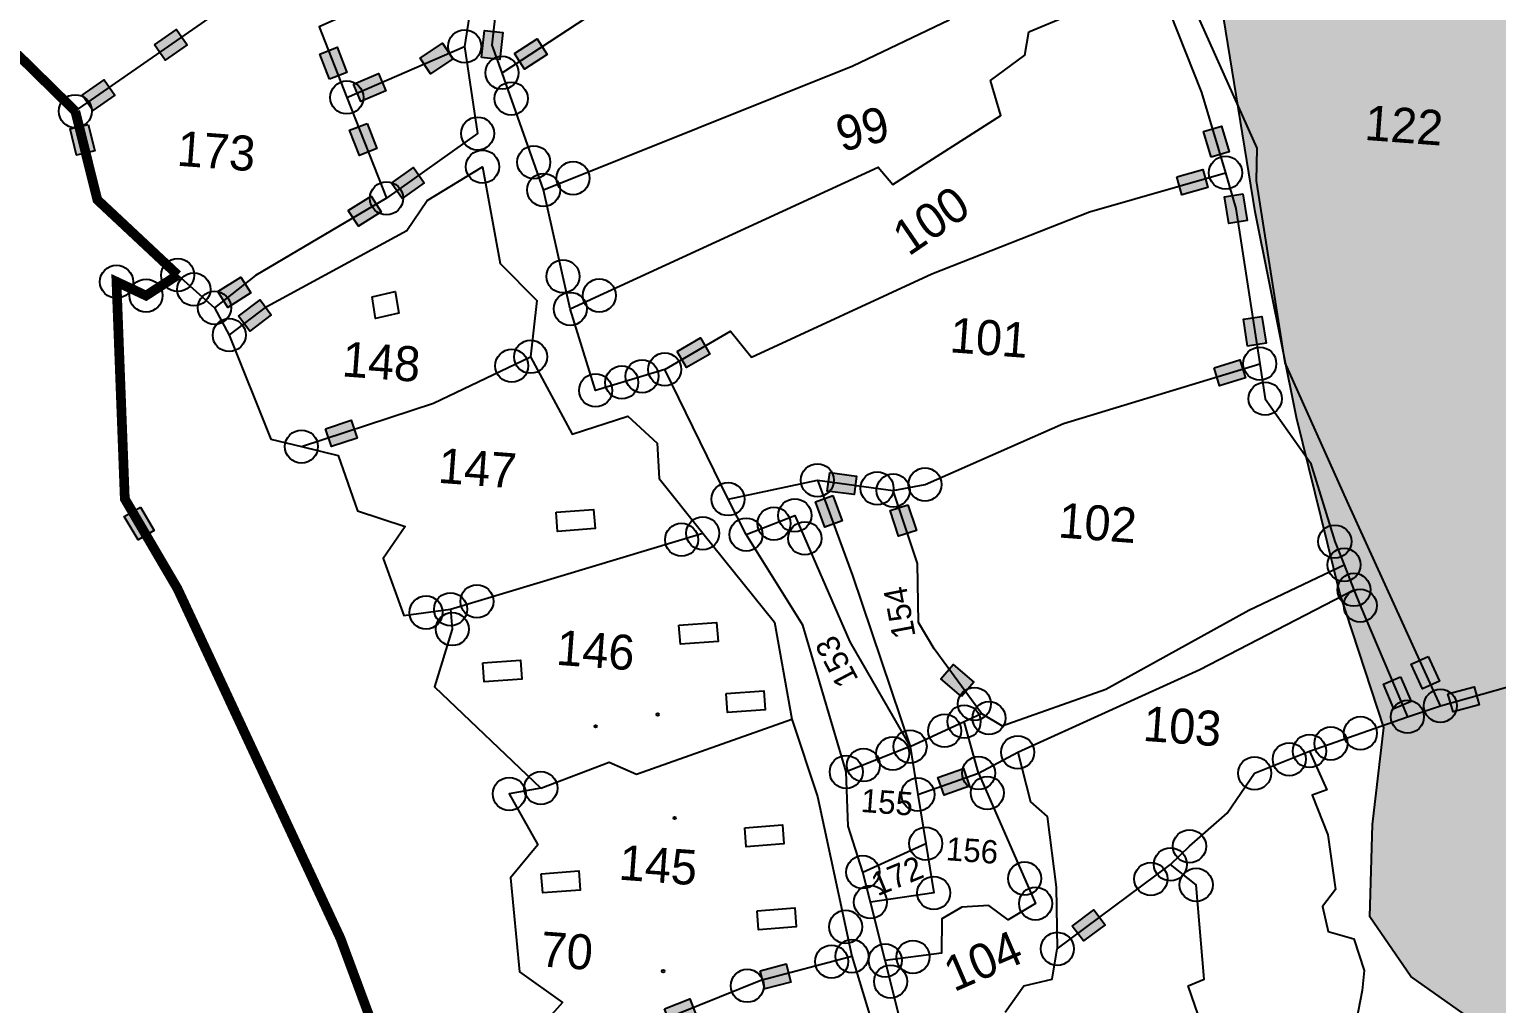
# Model space of a CAD drawing. Header units: metres. Extents: x 29 to 320633, y 17 to 1867657.
# Drawn here: x 318049 to 318801, y 1865572 to 1866072 of the extents above; entities that cross this region are included whole.
import ezdxf

# ---------------------------------------------------------------- set-up
doc = ezdxf.new("R2010")
doc.units = ezdxf.units.M
doc.header["$MEASUREMENT"] = 0
for name, color, linetype in [('OTHERS', 1, 'Continuous'), ('POLY_HATCH', 12, 'Continuous'), ('POLY_PARCEL', 6, 'Continuous'), ('POLY_WATER', 4, 'Continuous'), ('SYM_STONE', 1, 'Continuous'), ('SYM_WELL', 1, 'Continuous'), ('TEXT_PARCEL', 7, 'Continuous'), ('V_BOUND_LINE', 7, 'Continuous')]:
    doc.layers.add(name, color=color, linetype=linetype)
doc.styles.add('TEXT_MAP', font='KRDEV050.TTF')

# ---------------------------------------------------------------- blocks, each defined once
blk = doc.blocks.new('PAKKAWELL')
blk.add_circle((0, 0), 0.181)
blk = doc.blocks.new('STONE')
blk.add_circle((0, 0), 0.851)
blk = doc.blocks.new('STONESQUAREFILLED')
blk.add_hatch(color=256).paths.add_polyline_path([(0.696, -0.481), (0.696, 0.481), (-0.696, 0.481), (-0.696, -0.481)])
blk.add_lwpolyline([(-0.696, 0.481), (0.696, 0.481), (0.696, -0.481), (-0.696, -0.481)], close=True)
blk = doc.blocks.new('6548')
at = {"layer": 'POLY_HATCH'}
h = blk.add_hatch(dxfattribs=at)
h.set_pattern_fill('ZIGZAG', color=256, scale=5.810502, angle=-5.71461, style=0)
h.set_pattern_definition([(354.2854, (316787.528, 1863830.558), (20.19363, 16.51969), [18.44834, -18.44834]), (84.2854, (316805.885, 1863828.722), (-16.51969, 20.19363), [18.44834, -18.44834])])
h.paths.add_polyline_path([(318365.38, 1866496.91), (318381.92, 1866417.88), (318438.31, 1866377.76), (318480.3, 1866308.13), (318593.56, 1866179.59), (318682.02, 1866096.09), (318697.78, 1865979.88), (318715.75, 1865876.84), (318735.21, 1865788.8), (318755.36, 1865721.35), (318748.46, 1865673.14), (318745.94, 1865627.25), (318765.67, 1865597.04), (318794.56, 1865575.55), (318780.29, 1865550.12), (318783.36, 1865518.82), (318806.78, 1865484.1), (318811.63, 1865442.98), (318847.07, 1865404.31), (318862.03, 1865367.69), (318854.45, 1865298.89), (318864.49, 1865226.94), (318845.17, 1865164.82), (318877.61, 1865096.15), (318955.38, 1865025.69), (319046.53, 1864978.69), (319118.88, 1864956.75), (319185.02, 1864963.03), (319234.35, 1864960.4), (319262.56, 1864987.38), (319256.21, 1865027.27), (319286.16, 1865056.51), (319295.26, 1865100.5), (319284.13, 1865133.98), (319303.75, 1865167.14), (319300.24, 1865198.49), (319272.18, 1865228.16), (319251.62, 1865250.19), (319264.12, 1865271.67), (319302.28, 1865287.82), (319339.22, 1865236.6), (319370.43, 1865183.2), (319456.82, 1865154.11), (319494.5, 1865131.61), (319533.41, 1865137.28), (319573.74, 1865174.18), (319620.94, 1865124.66), (319645.46, 1865064.77), (319687.58, 1865065.37), (319755.93, 1865121.21), (319854.31, 1865174.04), (319925.66, 1865232.33), (319962.32, 1865261.03), (319978.09, 1865283.17), (320001.68, 1865298.45), (320012.5, 1865318.32), (320027.25, 1865344.41), (320041.77, 1865357.29), (320046.14, 1865378.91), (320039.7, 1865402.71), (320029.21, 1865419.19), (320005.25, 1865446.01), (320010.43, 1865474), (319988.25, 1865505.99), (319984.54, 1865535.03), (319989.67, 1865553.26), (319977.76, 1865577.61), (319949.58, 1865593.66), (319947.83, 1865609.27), (319925.33, 1865616.59), (319934.95, 1865646.5), (319941.72, 1865670.09), (319932.64, 1865700.64), (319937.13, 1865745.52), (319932.54, 1865776.86), (319919.54, 1865801.31), (319900.87, 1865824.13), (319898.79, 1865847.5), (319889.78, 1865878.72), (319887.99, 1865912.45), (319847.73, 1865927.05), (319836.64, 1865922.15), (319830.77, 1865900.69), (319828.81, 1865884), (319791.49, 1865897.75), (319766.32, 1865929.76), (319750.91, 1865967.65), (319742.82, 1865998.52), (319721.51, 1866023.27), (319716, 1865983.84), (319704.08, 1865975.78), (319696.83, 1865957.45), (319701.15, 1865902.83), (319673.76, 1865887.69), (319681.32, 1865864.64), (319705.01, 1865836.87), (319705.68, 1865807.25), (319696.79, 1865785.85), (319725.52, 1865701.21), (319758.37, 1865625.62), (319778.37, 1865537.65), (319813.71, 1865521.19), (319830.53, 1865483.12), (319857.22, 1865467.48), (319846.68, 1865441.74), (319812.4, 1865439.62), (319803.46, 1865416.83), (319771.48, 1865393.38), (319743.84, 1865389.72), (319743.08, 1865338.57), (319702.88, 1865326.8), (319665.51, 1865354), (319619.72, 1865420.28), (319585.08, 1865462.42), (319548.52, 1865459.78), (319494.24, 1865484.72), (319483.63, 1865484.78), (319444.91, 1865482.45), (319415.98, 1865511.18), (319375.49, 1865507.78), (319340.06, 1865517.66), (319314.36, 1865530.96), (319301.13, 1865531.92), (319257.97, 1865534.81), (319232.87, 1865552.02), (319188.77, 1865546.04), (319170.34, 1865566.1), (319136.26, 1865566.22), (319094.4, 1865549.01), (319053.06, 1865564.51), (318982.51, 1865547.3), (318954.08, 1865569.32), (318946.36, 1865599.39), (318927.15, 1865644.25), (318933.59, 1865701.49), (318924.29, 1865726.79), (318938.55, 1865777.22), (318909.3, 1865791.03), (318891.66, 1865819.15), (318910.14, 1865851.86), (318892.75, 1865892.3), (318873.51, 1865914.27), (318872.73, 1865949.29), (318889.71, 1865973.93), (318879.61, 1865995.91), (318864.89, 1866014.66), (318866.27, 1866053.94), (318860.39, 1866086.53), (318871.82, 1866104.04), (318871.1, 1866109.55), (318862.37, 1866120.19), (318869.36, 1866160.67), (318889.97, 1866181.71), (318861.35, 1866179.05), (318811.02, 1866192.11), (318795.2, 1866222.99), (318778.09, 1866217.79), (318747.76, 1866220.3), (318698.62, 1866248.74), (318694.5, 1866269.23), (318672.24, 1866274.16), (318655.87, 1866297.23), (318650.07, 1866322.75), (318588.91, 1866396.25), (318562.48, 1866436.21), (318597.47, 1866454.14), (318630.61, 1866453.59), (318677.99, 1866443.32), (318704.21, 1866469.8), (318719.07, 1866473.76), (318738.86, 1866484.31), (318762.55, 1866479.78), (318787.47, 1866514), (318811.99, 1866523.43), (318820.75, 1866548.82), (318834.59, 1866590.29), (318850.47, 1866610.81), (318858.84, 1866640.62), (318825.75, 1866626.42), (318789.74, 1866632.79), (318757.22, 1866611.07), (318706.89, 1866634.17), (318687.44, 1866626.44), (318646.91, 1866636.02), (318627.35, 1866651.35), (318613.65, 1866651.1), (318599.94, 1866650.4), (318573.32, 1866662.74), (318554.5, 1866681.9), (318531.35, 1866671.78), (318487.06, 1866680.19), (318506.91, 1866710.86), (318489.5, 1866755.22), (318526.01, 1866754.69), (318546.81, 1866808.59), (318590.59, 1866807.96), (318600.67, 1866832.34), (318625.98, 1866867.53), (318646.13, 1866871.64), (318681.46, 1866941.36), (318667.77, 1866949.65), (318632.44, 1866949.03), (318603.13, 1866967.17), (318583.94, 1866958.82), (318540.02, 1866974.58), (318525.9, 1866997.02), (318504.72, 1866982.64), (318474.18, 1866988.46), (318454.19, 1867000.15), (318422.85, 1866992.23), (318374.72, 1866994.97), (318341.56, 1866962.34), (318304.38, 1866963.99), (318257.47, 1866916.84), (318232.41, 1866914.59), (318232.67, 1866800.56), (318249.02, 1866711.76), (318265.24, 1866662.08), (318252.01, 1866627.57), (318246.35, 1866578.23), (318222.54, 1866535.81), (318198.66, 1866517.03), (318167.42, 1866507.77), (318160.57, 1866479.95), (318149.19, 1866447.69), (318115.62, 1866421.73), (318106.27, 1866385.49), (318090.2, 1866371.33), (318031.7, 1866405.69), (318017.42, 1866434), (317965.66, 1866455.07), (317953.96, 1866492.89), (317932.01, 1866477.17), (317919.18, 1866487.41), (317901.6, 1866498.51), (317933.67, 1866574.71), (317998.74, 1866614.66), (318014.8, 1866677.4), (318077.67, 1866731.65), (318088.09, 1866757.08), (318070.43, 1866759.56), (318031.51, 1866772.94), (317995.48, 1866758.76), (317966.51, 1866766.24), (317949.44, 1866767.77), (317945.84, 1866737.09), (317919.21, 1866724.69), (317893.17, 1866725.34), (317867.06, 1866704.01), (317836.24, 1866699.47), (317814.25, 1866712.13), (317792.96, 1866728.27), (317769.1, 1866722.33), (317734.98, 1866727.34), (317707.64, 1866736.28), (317683.19, 1866713.72), (317677.26, 1866688.25), (317685.47, 1866662.07), (317700.52, 1866636.18), (317696.89, 1866607.54), (317685.34, 1866589.72), (317697.81, 1866567.46), (317669.54, 1866511.56), (317684.39, 1866486.8), (317686.66, 1866441.51), (317736.65, 1866389.16), (317800.52, 1866340.74), (317847.87, 1866293.97), (317878.62, 1866258.79), (317925.77, 1866194.2), (317941.99, 1866133.75), (317935.64, 1866093.47), (317935.94, 1866093.45), (317952.57, 1866096.4), (317961.54, 1866107.91), (317981.92, 1866143.95), (318035.24, 1866187.52), (318081.24, 1866237.81), (318133.45, 1866249.4), (318216.91, 1866316.29), (318239.51, 1866428.06)])
h.paths.add_polyline_path([(319039.77, 1865329.48), (319059.27, 1865340.48), (319070.27, 1865348.23), (319074.4, 1865320.02), (319066.02, 1865298.92), (319057.94, 1865257), (319067.3, 1865250.42), (319096.72, 1865238.75), (319101.79, 1865213.59), (319099.43, 1865189.98), (319133.12, 1865166.44), (319140.17, 1865133.98), (319131.2, 1865082.04), (319058.46, 1865092.1), (319048.94, 1865107.83), (319048.34, 1865122.19), (319031.13, 1865154.57), (319014.75, 1865176.37), (319027.9, 1865236.97), (318993.51, 1865259.26), (319002.17, 1865294.41), (318999.74, 1865319.23)], flags=16)
at = {"layer": 'OTHERS'}
for points in [[(318256.59, 1865948.75), (318268.18, 1865951.12), (318269.68, 1865940.28), (318258.08, 1865937.91)], [(318345.51, 1865839.12), (318364.3, 1865840.06), (318364.78, 1865830.57), (318345.98, 1865829.62)], [(318405.37, 1865781.33), (318424.16, 1865782.27), (318424.64, 1865772.78), (318405.85, 1865771.83)], [(318307.14, 1865765.07), (318325.93, 1865766.02), (318326.41, 1865756.52), (318307.62, 1865755.58)], [(318428.01, 1865746.64), (318446.8, 1865747.59), (318447.28, 1865738.09), (318428.49, 1865737.15)], [(318435.55, 1865679.59), (318454.34, 1865680.54), (318454.82, 1865671.04), (318436.03, 1865670.1)], [(318333.55, 1865659.24), (318352.34, 1865660.19), (318352.82, 1865650.69), (318334.03, 1865649.75)], [(318440.72, 1865638.08), (318459.51, 1865639.03), (318459.99, 1865629.53), (318441.2, 1865628.59)]]:
    blk.add_lwpolyline(points, close=True, dxfattribs=at)
at = {"layer": 'POLY_HATCH'}
blk.add_lwpolyline([(319234.35, 1864960.4), (319185.02, 1864963.03), (319118.88, 1864956.75), (319046.53, 1864978.69), (318955.38, 1865025.69), (318877.61, 1865096.15), (318845.17, 1865164.82), (318864.49, 1865226.94), (318854.45, 1865298.89), (318862.03, 1865367.69), (318847.07, 1865404.31), (318811.63, 1865442.98), (318806.78, 1865484.1), (318783.36, 1865518.82), (318780.29, 1865550.12), (318794.56, 1865575.55), (318765.67, 1865597.04), (318745.94, 1865627.25), (318748.46, 1865673.14), (318755.36, 1865721.35), (318735.21, 1865788.8), (318715.75, 1865876.84), (318697.78, 1865979.88), (318682.02, 1866096.09)], dxfattribs=at)
at = {"layer": 'POLY_PARCEL'}
for points in [[(318324.2, 1866058.75), (318367.42, 1866085.34), (318481.99, 1866128.55), (318486.37, 1866136.53), (318502.17, 1866135.34), (318575.51, 1866179.34)], [(318343.45, 1865999.85), (318499.23, 1866057.72), (318547.78, 1866079.44), (318606.92, 1866127.7)], [(318276.62, 1866115.49), (318284.38, 1866105.24), (318233.6, 1866083.91), (318246.53, 1866048.43)], [(318111.02, 1866045.04), (318178.91, 1866089.65), (318218.85, 1866106.62)], [(318355.2, 1865940.26), (318510.49, 1866006.86), (318517.6, 1865998.17), (318572.21, 1866031.05), (318567.51, 1866048.61), (318585.08, 1866060.9), (318587.38, 1866072.44), (318608.34, 1866080.59), (318631.53, 1866098.19)], [(318246.53, 1866048.43), (318305.92, 1866072.37)], [(318246.53, 1866048.43), (318265.02, 1865997.68)], [(318401.53, 1865908.92), (318434.84, 1865927.1), (318444.93, 1865913.94), (318535.9, 1865953.06), (318615.26, 1865982.04), (318683.55, 1865999.74)], [(318160, 1865962.14), (318177.9, 1865945.32)], [(318184.88, 1865931.6), (318204.24, 1865879.22), (318219.47, 1865875.1)], [(318219.47, 1865875.1), (318285.8, 1865895.09), (318334.82, 1865916.93)], [(318513.84, 1865845.69), (318529.79, 1865848.29), (318599.61, 1865876.85), (318698.2, 1865904.18)], [(318219.47, 1865875.1), (318237.62, 1865870.18), (318246.58, 1865842.33), (318270.18, 1865833.95), (318258.77, 1865818.29), (318268.3, 1865789.75), (318291.71, 1865792.17)], [(318431.42, 1865843.51), (318476.19, 1865851.75)], [(318476.19, 1865851.75), (318492.44, 1865803.88), (318519.04, 1865717.92)], [(318476.19, 1865851.75), (318513.84, 1865845.69)], [(318555.03, 1865733.42), (318532.3, 1865766.27), (318524.83, 1865779.62), (318525.1, 1865809.02), (318513.84, 1865845.69)], [(318439.99, 1865825.62), (318464.52, 1865834.57), (318490.28, 1865770.85), (318519.04, 1865717.92)], [(318291.71, 1865792.17), (318418.38, 1865826.79)], [(318291.71, 1865792.17), (318292.31, 1865782.28), (318282.79, 1865753.75), (318334.43, 1865701.98)], [(318783.85, 1865731.46), (318817.67, 1865739.99), (318845.12, 1865739.61), (318891.6, 1865723.37), (318926.42, 1865756.54)], [(318334.43, 1865701.98), (318368.87, 1865713.93), (318382.28, 1865707.64), (318460.48, 1865733.11)], [(318519.04, 1865717.92), (318546.27, 1865729.65)], [(318546.27, 1865729.65), (318555.03, 1865733.42)], [(318552.83, 1865703.84), (318546.27, 1865729.65)], [(318718.04, 1865710.62), (318767.31, 1865726.44)], [(318519.04, 1865717.92), (318486.86, 1865706.11)], [(318519.04, 1865717.92), (318522.28, 1865693.97)], [(318572.57, 1865713.71), (318578.3, 1865688.85), (318586.5, 1865681.33), (318589.96, 1865646.07), (318589.82, 1865615.29)], [(318647.28, 1865655.95), (318657.02, 1865664.7), (318676.13, 1865680.7), (318690.41, 1865700.22), (318718.04, 1865710.62)], [(318718.04, 1865710.62), (318726.24, 1865691.02), (318718.85, 1865688.52), (318726.15, 1865668.57), (318729.26, 1865641.27), (318722.6, 1865633.09), (318725.02, 1865620.54), (318737.8, 1865616.45), (318742.49, 1865600.66), (318741.27, 1865590.63), (318736.93, 1865570.99), (318755.66, 1865531.33), (318783.76, 1865520.53), (318790.76, 1865506.22), (318794.12, 1865485.81), (318781.34, 1865481.26), (318783.81, 1865464.82), (318774.5, 1865456.04), (318780.18, 1865447.3)], [(318334.43, 1865701.98), (318318.62, 1865699.44), (318332.23, 1865673.67), (318318.24, 1865657.63), (318321.48, 1865610.7), (318342.45, 1865594.97), (318327.14, 1865578.43), (318333.27, 1865560.38)], [(318552.83, 1865703.84), (318579.54, 1865638.11), (318565.75, 1865630.32), (318556.17, 1865637.77), (318542.72, 1865637.21), (318532.61, 1865631.73), (318532.04, 1865614.59), (318503.89, 1865611.7)], [(318522.28, 1865693.97), (318552.83, 1865703.84)], [(318522.28, 1865693.97), (318525.6, 1865669.39)], [(318493.87, 1865656), (318525.6, 1865669.39)], [(318525.6, 1865669.39), (318528.93, 1865644.7), (318497.26, 1865641.02)], [(318589.82, 1865615.29), (318647.28, 1865655.95)], [(318660.66, 1865575.81), (318654.61, 1865595.2), (318662.7, 1865598.28), (318659.85, 1865645.41), (318647.28, 1865655.95)], [(318333.27, 1865560.38), (318347.07, 1865568.2), (318441.7, 1865603.43), (318487.36, 1865614.26)], [(318563.07, 1865584.35), (318572.67, 1865597.35), (318586.8, 1865600.26), (318589.82, 1865615.29)]]:
    blk.add_lwpolyline(points, dxfattribs=at)
at = {"layer": 'POLY_WATER'}
for points in [[(318290.85, 1866292.52), (318305.18, 1866292.09), (318310.11, 1866271.23), (318314.25, 1866202.39), (318321.37, 1866156.61), (318305.92, 1866072.37)], [(318324.2, 1866058.75), (318319.66, 1866072.67), (318330.8, 1866154), (318331.3, 1866195.68)], [(318631.53, 1866098.19), (318641.84, 1866085.82), (318657.69, 1866080.56), (318672.68, 1866040.01), (318683.55, 1865999.74)], [(318783.85, 1865731.46), (318740.03, 1865834.65), (318710.91, 1865904.33), (318698.96, 1865995.32), (318699.59, 1866011.61), (318668.57, 1866085.82)], [(318305.92, 1866072.37), (318311.25, 1866028.78), (318265.02, 1865997.68)], [(318343.45, 1865999.85), (318324.2, 1866058.75)], [(318184.88, 1865931.6), (318203.97, 1865945.38), (318274.75, 1865981.36), (318285.24, 1865996), (318313.27, 1866012.22), (318320.79, 1865963.73), (318338.62, 1865944.92), (318334.82, 1865916.93)], [(318355.2, 1865940.26), (318343.45, 1865999.85)], [(318683.55, 1865999.74), (318688.24, 1865981.7), (318698.2, 1865904.18)], [(318265.02, 1865997.68), (318198.75, 1865960.84), (318177.9, 1865945.32)], [(318177.9, 1865945.32), (318184.88, 1865931.6)], [(318401.53, 1865908.92), (318366.82, 1865899.37), (318355.2, 1865940.26)], [(318334.82, 1865916.93), (318354.64, 1865877.89), (318382.54, 1865886.12), (318396.87, 1865872.33), (318397.43, 1865854.58), (318418.38, 1865826.79)], [(318431.42, 1865843.51), (318401.53, 1865908.92)], [(318698.2, 1865904.18), (318700.45, 1865886.68), (318722.26, 1865854.12), (318733.35, 1865814.63), (318737.65, 1865802.9)], [(318439.99, 1865825.62), (318431.42, 1865843.51)], [(318418.38, 1865826.79), (318452.97, 1865781.6), (318460.48, 1865733.11)], [(318486.86, 1865706.11), (318467.16, 1865779.84), (318439.99, 1865825.62)], [(318555.03, 1865733.42), (318565.11, 1865727.06), (318617.31, 1865744), (318689.55, 1865781.48), (318737.65, 1865802.9)], [(318737.65, 1865802.9), (318742.25, 1865790.36)], [(318572.57, 1865713.71), (318664.47, 1865752.66), (318742.25, 1865790.36)], [(318742.25, 1865790.36), (318745.17, 1865782.4), (318767.31, 1865726.44)], [(318460.48, 1865733.11), (318472.3, 1865694.21), (318487.36, 1865614.26)], [(318767.31, 1865726.44), (318783.85, 1865731.46)], [(318552.83, 1865703.84), (318572.57, 1865713.71)], [(318493.87, 1865656), (318487.16, 1865679.04), (318486.86, 1865706.11)], [(318497.26, 1865641.02), (318493.87, 1865656)], [(318503.89, 1865611.7), (318497.26, 1865641.02)], [(318487.36, 1865614.26), (318499.37, 1865570.66)], [(318510.81, 1865581.11), (318503.89, 1865611.7)]]:
    blk.add_lwpolyline(points, dxfattribs=at)
at = {"layer": 'V_BOUND_LINE', "const_width": 4.84}
for points in [[(318111.02, 1866045.04), (318083.41, 1866073.55), (318051.68, 1866081.66), (318033.15, 1866101.98), (318013.68, 1866133.83)], [(318160, 1865962.14), (318120.9, 1866000.63), (318111.02, 1866045.04)], [(318322.48, 1865129.43), (318311.37, 1865295.76), (318305.24, 1865398.11), (318302.24, 1865426.4), (318232.65, 1865629.63), (318155.91, 1865805.85), (318130.76, 1865851.33), (318129.38, 1865959.58), (318143.92, 1865952.3), (318160, 1865962.14)]]:
    blk.add_lwpolyline(points, dxfattribs=at)
at = {"layer": 'SYM_STONE'}
for name, p, xscale, yscale, zscale, rotation in [('STONESQUAREFILLED', (318159.46, 1866076.87), 9.68417026196456, 9.68417026196456, 9.68417026196456, 33.30556905275002), ('STONE', (318305.92, 1866072.37), 9.68417026196456, 9.68417026196456, 9.68417026196456, 354.2853873413339), ('STONESQUAREFILLED', (318319.66, 1866072.67), 9.684170261964562, 9.684170261964562, 9.684170261964562, 82.19592681145951), ('STONESQUAREFILLED', (318240.25, 1866065.65), 9.684170261964562, 9.684170261964562, 9.684170261964562, 110.0255886816949), ('STONESQUAREFILLED', (318291.72, 1866066.65), 9.684170261964562, 9.684170261964562, 9.684170261964562, 212.2388783147959), ('STONESQUAREFILLED', (318338.84, 1866067.76), 9.68417026196456, 9.68417026196456, 9.68417026196456, 31.60042945818585), ('STONE', (318324.2, 1866058.75), 9.68417026196456, 9.68417026196456, 9.68417026196456, 354.2853873413339), ('STONESQUAREFILLED', (318122.77, 1866052.76), 9.68417026196456, 9.68417026196456, 9.68417026196456, 33.30556905275098), ('STONESQUAREFILLED', (318258.06, 1866053.08), 9.684170261964562, 9.684170261964562, 9.684170261964562, 21.95088151262885), ('STONE', (318111.02, 1866045.04), 9.68417026196456, 9.68417026196456, 9.68417026196456, 354.2853873413339), ('STONE', (318246.53, 1866048.43), 9.68417026196456, 9.68417026196456, 9.68417026196456, 354.2853873413339), ('STONE', (318328.45, 1866045.76), 9.68417026196456, 9.68417026196456, 9.68417026196456, 354.2853873413339), ('STONESQUAREFILLED', (318114.21, 1866030.71), 9.68417026196456, 9.68417026196456, 9.68417026196456, 282.5361013646975), ('STONE', (318311.25, 1866028.78), 9.68417026196456, 9.68417026196456, 9.68417026196456, 354.2853873413339), ('STONESQUAREFILLED', (318254.22, 1866027.33), 9.68417026196456, 9.68417026196456, 9.68417026196456, 290.0255886816958), ('STONE', (318313.27, 1866012.22), 9.68417026196456, 9.68417026196456, 9.68417026196456, 354.2853873413339), ('STONE', (318338.9, 1866013.77), 9.68417026196456, 9.68417026196456, 9.68417026196456, 354.2853873413339), ('STONESQUAREFILLED', (318679.34, 1866015.33), 9.684170261964562, 9.684170261964562, 9.684170261964562, 105.1046913130163), ('STONE', (318358.26, 1866005.35), 9.68417026196456, 9.68417026196456, 9.68417026196456, 354.2853873413339), ('STONE', (318265.02, 1865997.68), 9.68417026196456, 9.68417026196456, 9.68417026196456, 354.2853873413339), ('STONESQUAREFILLED', (318275.88, 1866004.99), 9.68417026196456, 9.68417026196456, 9.68417026196456, 33.92349853359583), ('STONE', (318343.45, 1865999.85), 9.68417026196456, 9.68417026196456, 9.68417026196456, 354.2853873413339), ('STONE', (318683.55, 1865999.74), 9.68417026196456, 9.68417026196456, 9.68417026196456, 354.2853873413339), ('STONESQUAREFILLED', (318666.93, 1865995.43), 9.68417026196456, 9.68417026196456, 9.68417026196456, 14.5286364908408), ('STONESQUAREFILLED', (318254.02, 1865991.56), 9.68417026196456, 9.68417026196456, 9.68417026196456, 31.00760009947147), ('STONESQUAREFILLED', (318688.24, 1865981.7), 9.68417026196456, 9.68417026196456, 9.68417026196456, 277.325956914643), ('STONE', (318160, 1865962.14), 9.68417026196456, 9.68417026196456, 9.68417026196456, 354.2853873413339), ('STONE', (318129.38, 1865959.58), 9.68417026196456, 9.68417026196456, 9.68417026196456, 354.2853873413339), ('STONE', (318167.83, 1865954.78), 9.68417026196456, 9.68417026196456, 9.68417026196456, 354.2853873413339), ('STONE', (318351.99, 1865956.56), 9.68417026196456, 9.68417026196456, 9.68417026196456, 354.2853873413339), ('STONE', (318143.92, 1865952.3), 9.68417026196456, 9.68417026196456, 9.68417026196456, 354.2853873413339), ('STONESQUAREFILLED', (318188, 1865952.84), 9.68417026196456, 9.68417026196456, 9.68417026196456, 31.00760009947101), ('STONE', (318369.86, 1865946.55), 9.68417026196456, 9.68417026196456, 9.68417026196456, 354.2853873413339), ('STONE', (318177.9, 1865945.32), 9.68417026196456, 9.68417026196456, 9.68417026196456, 354.2853873413339), ('STONESQUAREFILLED', (318197.94, 1865941.03), 9.68417026196456, 9.68417026196456, 9.68417026196456, 35.81522805421596), ('STONE', (318355.2, 1865940.26), 9.68417026196456, 9.68417026196456, 9.68417026196456, 354.2853873413339), ('STONE', (318184.88, 1865931.6), 9.68417026196456, 9.68417026196456, 9.68417026196456, 354.2853873413339), ('STONE', (318334.82, 1865916.93), 9.68417026196456, 9.68417026196456, 9.68417026196456, 354.2853873413339), ('STONESQUAREFILLED', (318696.12, 1865920.41), 9.68417026196456, 9.68417026196456, 9.68417026196456, 97.32595691464374), ('STONE', (318325.3, 1865912.69), 9.68417026196456, 9.68417026196456, 9.68417026196456, 354.2853873413339), ('STONESQUAREFILLED', (318416.1, 1865916.87), 9.68417026196456, 9.68417026196456, 9.68417026196456, 28.636614681972), ('STONE', (318379.95, 1865902.99), 9.68417026196456, 9.68417026196456, 9.68417026196456, 354.2853873413339), ('STONE', (318390.15, 1865905.79), 9.68417026196456, 9.68417026196456, 9.68417026196456, 354.2853873413339), ('STONE', (318401.53, 1865908.92), 9.68417026196456, 9.68417026196456, 9.68417026196456, 354.2853873413339), ('STONE', (318698.2, 1865904.18), 9.68417026196456, 9.68417026196456, 9.68417026196456, 354.2853873413339), ('STONE', (318366.82, 1865899.37), 9.68417026196456, 9.68417026196456, 9.68417026196456, 354.2853873413339), ('STONESQUAREFILLED', (318683.12, 1865900), 9.68417026196456, 9.68417026196456, 9.68417026196456, 15.49630813827945), ('STONE', (318700.45, 1865886.68), 9.68417026196456, 9.68417026196456, 9.68417026196456, 354.2853873413339), ('STONE', (318219.47, 1865875.1), 9.68417026196456, 9.68417026196456, 9.68417026196456, 354.2853873413339), ('STONESQUAREFILLED', (318239.54, 1865881.15), 9.684170261964562, 9.684170261964562, 9.684170261964562, 16.77308630190806), ('STONE', (318476.19, 1865851.75), 9.68417026196456, 9.68417026196456, 9.68417026196456, 354.2853873413339), ('STONESQUAREFILLED', (318488.36, 1865849.79), 9.68417026196456, 9.68417026196456, 9.68417026196456, 350.8561534871974), ('STONE', (318505.88, 1865846.97), 9.68417026196456, 9.68417026196456, 9.68417026196456, 354.2853873413339), ('STONE', (318513.84, 1865845.69), 9.68417026196456, 9.68417026196456, 9.68417026196456, 354.2853873413339), ('STONE', (318529.79, 1865848.29), 9.68417026196456, 9.68417026196456, 9.68417026196456, 354.2853873413339), ('STONESQUAREFILLED', (318137.63, 1865838.91), 9.68417026196456, 9.68417026196456, 9.68417026196456, 298.9379924397521), ('STONE', (318431.42, 1865843.51), 9.68417026196456, 9.68417026196456, 9.68417026196456, 354.2853873413339), ('STONE', (318453.99, 1865830.73), 9.68417026196456, 9.68417026196456, 9.68417026196456, 354.2853873413339), ('STONE', (318464.52, 1865834.57), 9.68417026196456, 9.68417026196456, 9.68417026196456, 354.2853873413339), ('STONESQUAREFILLED', (318481.49, 1865836.14), 9.68417026196456, 9.68417026196456, 9.68417026196456, 288.7570651994808), ('STONESQUAREFILLED', (318518.47, 1865830.62), 9.684170261964562, 9.684170261964562, 9.684170261964562, 287.0626208301574), ('STONE', (318407.73, 1865823.87), 9.68417026196456, 9.68417026196456, 9.68417026196456, 354.2853873413339), ('STONE', (318418.38, 1865826.79), 9.68417026196456, 9.68417026196456, 9.68417026196456, 354.2853873413339), ('STONE', (318439.99, 1865825.62), 9.68417026196456, 9.68417026196456, 9.68417026196456, 354.2853873413339), ('STONE', (318469.21, 1865822.98), 9.68417026196456, 9.68417026196456, 9.68417026196456, 354.2853873413339), ('STONE', (318733.35, 1865814.63), 9.68417026196456, 9.68417026196456, 9.68417026196456, 354.2853873413339), ('STONE', (318737.65, 1865802.9), 9.68417026196456, 9.68417026196456, 9.68417026196456, 354.2853873413339), ('STONE', (318304.96, 1865795.79), 9.68417026196456, 9.68417026196456, 9.68417026196456, 354.2853873413339), ('STONE', (318279.44, 1865790.9), 9.68417026196456, 9.68417026196456, 9.68417026196456, 354.2853873413339), ('STONE', (318291.71, 1865792.17), 9.68417026196456, 9.68417026196456, 9.68417026196456, 354.2853873413339), ('STONE', (318742.25, 1865790.36), 9.68417026196456, 9.68417026196456, 9.68417026196456, 354.2853873413339), ('STONE', (318292.31, 1865782.28), 9.68417026196456, 9.68417026196456, 9.68417026196456, 354.2853873413339), ('STONE', (318745.17, 1865782.4), 9.68417026196456, 9.68417026196456, 9.68417026196456, 354.2853873413339), ('STONESQUAREFILLED', (318543.4, 1865750.22), 9.68417026196456, 9.68417026196456, 9.68417026196456, 138.144014980152), ('STONESQUAREFILLED', (318776.75, 1865748.19), 9.684170261964562, 9.684170261964562, 9.684170261964562, 293.0081632779199), ('STONE', (318551.61, 1865738.36), 9.68417026196456, 9.68417026196456, 9.68417026196456, 354.2853873413339), ('STONESQUAREFILLED', (318762.54, 1865738.49), 9.68417026196456, 9.68417026196456, 9.68417026196456, 291.5877426146067), ('STONE', (318546.27, 1865729.65), 9.68417026196456, 9.68417026196456, 9.68417026196456, 354.2853873413339), ('STONE', (318558.68, 1865731.12), 9.68417026196456, 9.68417026196456, 9.68417026196456, 354.2853873413339), ('STONE', (318783.85, 1865731.46), 9.68417026196456, 9.68417026196456, 9.68417026196456, 354.2853873413339), ('STONESQUAREFILLED', (318795.47, 1865734.39), 9.684170261964562, 9.684170261964562, 9.684170261964562, 14.16153111331987), ('STONE', (318536.42, 1865725.41), 9.68417026196456, 9.68417026196456, 9.68417026196456, 354.2853873413339), ('STONE', (318767.31, 1865726.44), 9.68417026196456, 9.68417026196456, 9.68417026196456, 354.2853873413339), ('STONE', (318510.27, 1865714.7), 9.68417026196456, 9.68417026196456, 9.68417026196456, 354.2853873413339), ('STONE', (318519.04, 1865717.92), 9.68417026196456, 9.68417026196456, 9.68417026196456, 354.2853873413339), ('STONE', (318572.57, 1865713.71), 9.68417026196456, 9.68417026196456, 9.68417026196456, 354.2853873413339), ('STONE', (318728.8, 1865714.08), 9.68417026196456, 9.68417026196456, 9.68417026196456, 354.2853873413339), ('STONE', (318743.66, 1865718.85), 9.68417026196456, 9.68417026196456, 9.68417026196456, 354.2853873413339), ('STONE', (318486.86, 1865706.11), 9.68417026196456, 9.68417026196456, 9.68417026196456, 354.2853873413339), ('STONE', (318495.53, 1865709.29), 9.68417026196456, 9.68417026196456, 9.68417026196456, 354.2853873413339), ('STONE', (318707.83, 1865706.78), 9.68417026196456, 9.68417026196456, 9.68417026196456, 354.2853873413339), ('STONE', (318718.04, 1865710.62), 9.68417026196456, 9.68417026196456, 9.68417026196456, 354.2853873413339), ('STONE', (318318.62, 1865699.44), 9.68417026196456, 9.68417026196456, 9.68417026196456, 354.2853873413339), ('STONE', (318334.43, 1865701.98), 9.68417026196456, 9.68417026196456, 9.68417026196456, 354.2853873413339), ('STONE', (318552.83, 1865703.84), 9.68417026196456, 9.68417026196456, 9.68417026196456, 354.2853873413339), ('STONE', (318690.41, 1865700.22), 9.68417026196456, 9.68417026196456, 9.68417026196456, 354.2853873413339), ('STONE', (318522.28, 1865693.97), 9.68417026196456, 9.68417026196456, 9.68417026196456, 354.2853873413339), ('STONE', (318556.9, 1865693.83), 9.68417026196456, 9.68417026196456, 9.68417026196456, 354.2853873413339), ('STONE', (318525.6, 1865669.39), 9.68417026196456, 9.68417026196456, 9.68417026196456, 354.2853873413339), ('STONE', (318657.02, 1865664.7), 9.68417026196456, 9.68417026196456, 9.68417026196456, 354.2853873413339), ('STONE', (318493.87, 1865656), 9.68417026196456, 9.68417026196456, 9.68417026196456, 354.2853873413339), ('STONE', (318647.28, 1865655.95), 9.68417026196456, 9.68417026196456, 9.68417026196456, 354.2853873413339), ('STONE', (318574.4, 1865650.77), 9.68417026196456, 9.68417026196456, 9.68417026196456, 354.2853873413339), ('STONE', (318637.33, 1865648.91), 9.68417026196456, 9.68417026196456, 9.68417026196456, 354.2853873413339), ('STONE', (318497.26, 1865641.02), 9.68417026196456, 9.68417026196456, 9.68417026196456, 354.2853873413339), ('STONE', (318528.93, 1865644.7), 9.68417026196456, 9.68417026196456, 9.68417026196456, 354.2853873413339), ('STONE', (318659.85, 1865645.41), 9.68417026196456, 9.68417026196456, 9.68417026196456, 354.2853873413339), ('STONE', (318579.54, 1865638.11), 9.68417026196456, 9.68417026196456, 9.68417026196456, 354.2853873413339), ('STONE', (318484.58, 1865628.98), 9.68417026196456, 9.68417026196456, 9.68417026196456, 354.2853873413339), ('STONE', (318477.16, 1865611.84), 9.68417026196456, 9.68417026196456, 9.68417026196456, 354.2853873413339), ('STONE', (318487.36, 1865614.26), 9.68417026196456, 9.68417026196456, 9.68417026196456, 354.2853873413339), ('STONE', (318503.89, 1865611.7), 9.68417026196456, 9.68417026196456, 9.68417026196456, 354.2853873413339), ('STONE', (318517.78, 1865613.12), 9.68417026196456, 9.68417026196456, 9.68417026196456, 354.2853873413339), ('STONE', (318589.82, 1865615.29), 9.68417026196456, 9.68417026196456, 9.68417026196456, 354.2853873413339), ('STONE', (318434.81, 1865600.86), 9.68417026196456, 9.68417026196456, 9.68417026196456, 354.2853873413339), ('STONESQUAREFILLED', (318449.01, 1865605.16), 9.684170261964562, 9.684170261964562, 9.684170261964562, 13.34414683024839), ('STONE', (318506.28, 1865601.14), 9.68417026196456, 9.68417026196456, 9.68417026196456, 354.2853873413339), ('STONESQUAREFILLED', (318401.24, 1865588.37), 9.684170261964562, 9.684170261964562, 9.684170261964562, 20.42066508885421)]:
    blk.add_blockref(name, p, dxfattribs=dict(at, xscale=xscale, yscale=yscale, zscale=zscale, rotation=rotation))
at = {"layer": 'SYM_STONE', "ltscale": 10}
for p, xscale, yscale, zscale, rotation in [((318540.36, 1865699.81), 9.684170261964562, 9.684170261964562, 9.684170261964562, 197.8991395483075), ((318605.77, 1865626.58), 9.68417026196456, 9.68417026196456, 9.68417026196456, 35.28673574814857)]:
    blk.add_blockref('STONESQUAREFILLED', p, dxfattribs=dict(at, xscale=xscale, yscale=yscale, zscale=zscale, rotation=rotation))
at = {"layer": 'SYM_WELL', "xscale": 3.422139675184852, "yscale": 3.422139675184852, "zscale": 3.422139675184852, "rotation": 354.2853873413339}
for p in [(318393.62, 1865737.11), (318362.55, 1865731.99), (318400.72, 1865685.4), (318393.08, 1865609.22)]:
    blk.add_blockref('PAKKAWELL', p, dxfattribs=at)
at = {"layer": 'TEXT_PARCEL', "style": 'TEXT_MAP'}
for s, height, rotation, p in [('99', 17.432, 12.70387, (318492.41, 1866014.9)), ('173', 17.432, 354.28539, (318160.62, 1866016.66)), ('122', 17.432, 354.28539, (318752.92, 1866014.34)), ('100', 17.432, 32.91843, (318524.51, 1865961.86)), ('148', 17.432, 354.28539, (318240.18, 1865909.65)), ('101', 17.432, 354.28539, (318543.4, 1865913.88)), ('147', 17.432, 354.28539, (318286.7, 1865855.39)), ('102', 17.432, 354.28539, (318595.13, 1865820.25)), ('154', 11.621, 99.27197, (318523.25, 1865772.9)), ('146', 17.432, 354.28539, (318343.28, 1865763.23)), ('153', 11.621, 116.31544, (318494.4, 1865752.01)), ('103', 17.432, 354.28539, (318634.76, 1865717.87)), ('155', 11.621, 354.28539, (318493.35, 1865686.04)), ('145', 17.432, 354.28539, (318371.75, 1865655.42)), ('156', 11.621, 354.28539, (318535.16, 1865660.92)), ('172', 11.621, 20.8285, (318500.85, 1865643.69)), ('70', 17.432, 354.28539, (318331.56, 1865613.22)), ('104', 17.432, 21.81569, (318537.73, 1865594.98))]:
    blk.add_text(s, height=height, rotation=rotation, dxfattribs=at).set_placement(p)

msp = doc.modelspace()

# ---------------------------------------------------------------- block references
at = {"xscale": 1.028701240895841, "yscale": 1.028701240895841, "zscale": 1.028701240895841, "rotation": 1.466497714788241}
msp.add_blockref('6548', (40065.4, -61319.15), dxfattribs=at)

doc.saveas('drawing.dxf')
